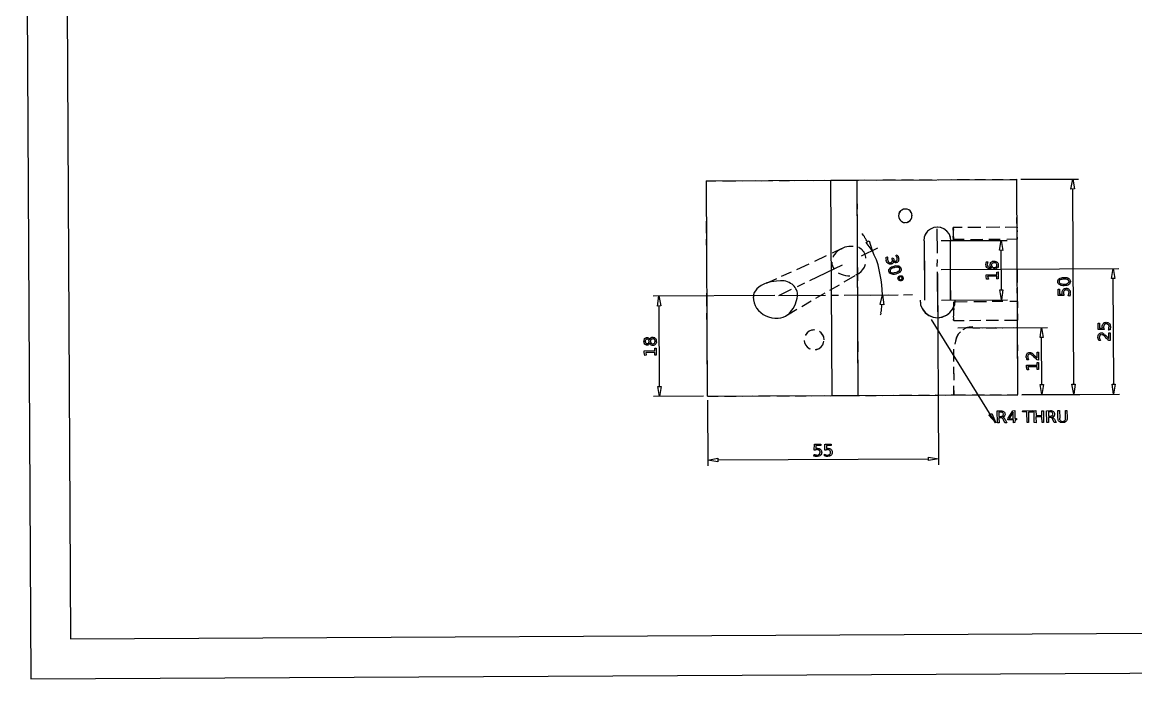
# Model space of a CAD drawing. Header units: millimetres. Extents: x -1 to 471, y -1 to 401.
# Drawn here: x -1 to 278, y -1.2 to 163.5 of the extents above; entities that cross this region are included whole.
import ezdxf

# ---------------------------------------------------------------- set-up
doc = ezdxf.new("R2010")
doc.units = ezdxf.units.MM

msp = doc.modelspace()

# ---------------------------------------------------------------- linework, layer by layer
for points in [[(1.06, -1.21), (471.02, 1.22), (468.99, 401.18), (-1.05, 398.77)], [(11.02, 8.84), (460.96, 11.16), (459.02, 391.14), (9.04, 388.87)], [(261.77, 121.61), (262.22, 124.14), (262.62, 121.67)], [(211.18, 108.61), (211.97, 106.18), (210.41, 108.23)], [(243.86, 106.28), (244.28, 108.72), (244.71, 106.24)], [(271.9, 99.22), (272.31, 101.68), (272.75, 99.22)], [(213.99, 92.64), (214.53, 95.06), (214.84, 92.59)], [(244.71, 96.33), (244.38, 93.88), (243.94, 96.31)], [(158.16, 92.29), (158.51, 94.82), (158.95, 92.34)], [(254.02, 84.41), (254.4, 86.91), (254.82, 84.4)], [(254.85, 72.63), (254.44, 70.13), (254.07, 72.57)], [(262.85, 72.67), (262.49, 70.14), (262.01, 72.65)], [(272.84, 72.71), (272.45, 70.21), (272.07, 72.69)], [(159.08, 72.13), (158.64, 69.59), (158.25, 72.1)], [(241.95, 65.31), (242.9, 62.98), (241.21, 64.92)], [(173.24, 53.24), (170.77, 53.65), (173.25, 54.1)], [(226.05, 54.36), (228.54, 53.95), (226.07, 53.53)]]:
    msp.add_lwpolyline(points, close=True)
for points in [[(170.38, 123.69), (201.56, 123.83)], [(170.38, 123.68), (172.79, 123.69)], [(170.67, 69.67), (170.42, 123.69)], [(174.47, 123.71), (177.78, 123.7)], [(179.46, 123.71), (182.61, 123.73)], [(184.14, 123.71), (187.08, 123.78)], [(188.63, 123.78), (191.22, 123.79)], [(192.56, 123.8), (195.66, 123.82)], [(197.24, 123.78), (200.05, 123.84)], [(201.6, 123.86), (208.21, 123.86)], [(201.9, 69.84), (201.62, 123.84)], [(201.71, 123.86), (204.34, 123.84)], [(205.94, 123.85), (208.56, 123.84)], [(208.44, 69.87), (208.17, 123.83)], [(208.18, 120.75), (208.19, 123.37)], [(208.19, 123.88), (248.19, 124.04)], [(210.05, 123.9), (213.01, 123.86)], [(214.59, 123.92), (217.76, 123.93)], [(219.3, 123.95), (222.33, 123.93)], [(223.75, 123.91), (226.97, 123.94)], [(228.66, 123.94), (231.81, 124)], [(233.21, 124.02), (236.35, 124.04)], [(237.65, 124.04), (240.35, 124.06)], [(242, 124.02), (244.75, 124.05)], [(246.47, 124.04), (248.16, 124.09)], [(248.47, 70.08), (248.18, 124.07)], [(249.2, 124.09), (263.66, 124.14)], [(170.44, 119.37), (170.4, 122.33)], [(248.21, 120.09), (248.17, 122.74)], [(262.46, 72.61), (262.21, 121.67)], [(170.47, 115.09), (170.4, 118.06)], [(208.25, 116.59), (208.21, 119.36)], [(248.22, 115.85), (248.21, 118.55)], [(208.23, 111.94), (208.23, 115.22)], [(220.42, 116.61), (220.25, 116.61), (219.81, 116.57), (219.39, 116.36), (219.02, 116.15), (218.76, 115.75), (218.61, 115.36), (218.54, 114.93), (218.53, 114.8)], [(218.96, 116.04), (218.73, 115.8), (218.62, 115.38), (218.55, 114.9), (218.62, 114.49), (218.8, 114.05), (219.07, 113.74), (219.08, 113.69)], [(221.96, 114.92), (221.91, 115.39), (221.74, 115.77), (221.46, 116.14), (221.1, 116.42), (220.68, 116.55), (220.26, 116.62), (220.13, 116.6)], [(220.51, 113.24), (220.67, 113.27), (221.07, 113.47), (221.48, 113.7), (221.7, 114.09), (221.87, 114.47), (221.92, 114.96)], [(221.96, 114.92), (221.87, 115.37), (221.69, 115.8), (221.59, 115.95)], [(248.27, 111.39), (248.23, 114.47)], [(170.43, 110.52), (170.44, 113.59)], [(219.14, 113.69), (219.36, 113.45), (219.83, 113.27), (220.24, 113.24), (220.68, 113.31), (221.07, 113.43), (221.45, 113.7), (221.72, 114.06), (221.82, 114.31)], [(231.69, 108.66), (231.57, 109.53), (231.22, 110.39), (230.64, 111.06), (229.94, 111.64), (229.11, 111.98), (228.24, 112.04), (227.39, 111.97), (226.55, 111.58), (225.83, 111.05), (225.31, 110.32), (224.97, 109.56), (224.9, 108.64)], [(230.66, 111.03), (230.66, 111.07), (229.93, 111.63), (229.14, 111.95), (228.28, 112.04), (227.83, 112.01)], [(228.28, 105.56), (228.23, 111.68)], [(232.25, 111.99), (232.23, 111.94), (232.29, 111.81), (232.28, 111.67), (232.29, 111.43), (232.24, 111.15), (232.25, 110.78), (232.26, 110.52), (232.23, 110.16), (232.25, 109.83), (232.3, 109.53), (232.29, 109.31), (232.3, 109.14), (232.28, 109.01), (232.29, 108.97)], [(232.24, 111.32), (232.23, 111.41), (232.27, 111.64), (232.23, 111.85), (232.24, 111.93), (232.25, 111.99)], [(234.51, 111.99), (232.27, 111.98)], [(239.19, 111.97), (235.94, 112.02)], [(243.9, 112.03), (240.54, 112)], [(248.27, 112.07), (245.27, 112.02)], [(248.22, 112.07), (248.25, 112.04), (248.27, 111.9), (248.24, 111.7), (248.23, 111.52), (248.26, 111.18), (248.26, 110.87), (248.23, 110.85)], [(170.51, 105.85), (170.44, 109.03)], [(208.27, 107.85), (208.24, 110.55)], [(210.82, 108.41), (210.63, 108.62), (210.48, 108.93), (210.28, 109.19), (210.14, 109.42), (209.99, 109.71), (209.78, 109.97), (209.61, 110.23), (209.39, 110.43)], [(226.33, 111.4), (225.82, 111.06), (225.31, 110.37), (224.95, 109.54), (224.86, 108.68)], [(231.7, 108.68), (231.54, 109.53), (231.4, 109.8)], [(232.27, 108.97), (232.27, 109.02), (232.24, 109.15), (232.29, 109.3), (232.28, 109.57), (232.28, 109.79)], [(232.26, 109.02), (234.99, 109.02)], [(236.57, 108.99), (239.7, 109.02)], [(241.19, 109.06), (244.01, 109.04)], [(245.7, 109.09), (248.25, 109.11)], [(248.3, 109.52), (248.3, 109.42), (248.3, 109.24), (248.29, 109.09), (248.24, 109.09)], [(248.3, 109.07), (248.28, 109.13), (248.27, 109.26), (248.28, 109.38), (248.3, 109.65), (248.28, 109.91), (248.25, 110.22), (248.26, 110.35)], [(248.3, 107.29), (248.28, 110.05)], [(201.98, 105.62), (204.27, 106.7)], [(204.31, 106.67), (203.76, 106.4), (203.24, 106.06), (202.85, 105.63), (202.52, 105.18), (202.21, 104.78), (202.16, 104.58)], [(207.16, 107.24), (206.97, 107.23), (206.06, 107.2), (205.11, 107.02), (204.28, 106.65)], [(208.27, 103.56), (208.26, 106.47)], [(210.39, 104.29), (210.37, 104.51), (210.28, 104.87), (210.17, 105.24), (209.99, 105.54), (209.83, 105.86), (209.61, 106.07), (209.42, 106.37), (209.15, 106.56), (208.89, 106.77), (208.57, 106.96), (208.53, 107)], [(209.28, 104.87), (213.34, 106.87)], [(214.56, 95.12), (214.47, 96.35), (214.41, 97.6), (214.22, 98.87), (213.99, 100.15), (213.73, 101.37), (213.42, 102.6), (213, 103.87), (212.48, 105.05), (212.02, 106.17)], [(225.14, 93.72), (225.06, 108.65)], [(225.09, 105.19), (225.1, 108.54)], [(229.26, 108.68), (245.78, 108.73)], [(231.5, 108.67), (231.47, 107.09)], [(231.49, 108.7), (231.53, 93.76)], [(244.36, 96.33), (244.27, 106.27)], [(170.51, 101.24), (170.49, 104.54)], [(197.56, 103.55), (200.47, 104.93)], [(201.81, 103.31), (201.88, 102.81), (202.01, 102.37), (202.18, 101.92), (202.4, 101.57)], [(217.28, 103.53), (217.27, 103.39), (217.25, 103.24), (217.22, 103.15), (217.12, 103.06), (217.03, 102.97), (216.96, 102.9), (216.78, 102.84), (216.71, 102.79), (216.44, 102.78), (216.26, 102.77), (216.1, 102.83), (215.97, 102.92), (215.81, 103.09), (215.67, 103.22), (215.56, 103.49), (215.47, 103.74), (215.47, 103.83), (215.5, 103.91), (215.43, 104.03), (215.49, 104.09), (215.48, 104.21), (215.48, 104.28), (215.46, 104.42), (215.47, 104.54), (215.86, 104.59), (215.83, 104.52), (215.82, 104.42), (215.8, 104.36), (215.8, 104.24), (215.81, 104.14), (215.82, 104.04), (215.79, 103.9), (215.84, 103.79), (215.92, 103.63), (215.94, 103.48), (216, 103.39), (216.08, 103.29), (216.19, 103.21), (216.34, 103.14), (216.46, 103.13), (216.61, 103.18), (216.74, 103.18), (216.77, 103.29), (216.9, 103.35), (216.97, 103.44), (217, 103.57), (217.02, 103.71), (217.01, 103.83), (216.99, 104), (216.93, 104.3), (217.2, 104.41), (217.34, 104.05), (217.36, 103.9), (217.38, 103.77), (217.48, 103.66), (217.5, 103.59), (217.62, 103.54), (217.69, 103.56), (217.8, 103.54), (217.89, 103.54), (218, 103.61), (218.11, 103.63), (218.14, 103.67), (218.17, 103.75), (218.25, 103.92), (218.25, 103.99), (218.22, 104.15), (218.23, 104.24), (218.19, 104.32), (218.2, 104.43), (218.13, 104.5), (218.11, 104.62), (218.08, 104.67), (218, 104.81), (217.96, 104.88), (217.91, 105), (218.23, 105.09), (218.31, 104.97), (218.34, 104.83), (218.43, 104.76), (218.44, 104.69), (218.5, 104.55), (218.51, 104.47), (218.52, 104.41), (218.54, 104.3), (218.62, 104.07), (218.58, 103.88), (218.58, 103.69), (218.55, 103.55), (218.46, 103.43), (218.31, 103.28), (218.18, 103.2), (218.02, 103.17), (217.88, 103.11), (217.78, 103.13), (217.7, 103.18), (217.6, 103.17), (217.48, 103.28), (217.41, 103.36), (217.35, 103.47), (217.24, 103.52)], [(225.13, 101.1), (225.12, 103.64)], [(228.27, 102.24), (228.28, 103.96)], [(231.51, 105.69), (231.48, 102.29)], [(240.55, 103.35), (240.93, 103.36), (240.92, 103.26), (240.85, 103.17), (240.82, 103.11), (240.84, 103), (240.83, 102.96), (240.8, 102.88), (240.81, 102.77), (240.79, 102.73), (240.82, 102.56), (240.85, 102.39), (240.95, 102.23), (241.07, 102.1), (241.23, 102.01), (241.4, 101.94), (241.65, 101.92), (241.89, 101.9), (241.81, 101.94), (241.76, 102.04), (241.67, 102.12), (241.6, 102.17), (241.54, 102.24), (241.55, 102.36), (241.51, 102.44), (241.51, 102.6), (241.53, 102.8), (241.61, 102.95), (241.64, 103.17), (241.77, 103.29), (241.94, 103.4), (242.14, 103.52), (242.28, 103.56), (242.52, 103.55), (242.72, 103.56), (242.97, 103.48), (243.13, 103.41), (243.31, 103.27), (243.42, 103.16), (243.51, 102.99), (243.54, 102.74), (243.54, 102.54), (243.51, 102.32), (243.49, 102.12), (243.37, 101.9), (243.14, 101.78), (242.97, 101.64), (242.65, 101.55), (242.36, 101.51), (242.02, 101.48), (241.69, 101.5), (241.35, 101.58), (241.1, 101.66), (240.87, 101.79), (240.67, 101.99), (240.53, 102.2), (240.49, 102.45), (240.47, 102.68), (240.44, 102.78), (240.43, 102.88), (240.49, 102.94), (240.46, 103), (240.51, 103.11), (240.5, 103.18), (240.56, 103.3), (240.56, 103.38)], [(248.3, 103.05), (248.28, 105.73)], [(189.26, 99.8), (191.69, 100.88)], [(193.03, 101.48), (196.12, 102.9)], [(196.35, 98.67), (204.55, 102.63)], [(203.45, 100.62), (203.59, 100.5), (204.15, 100.24), (204.68, 100.08), (205.23, 99.93), (205.82, 99.86), (206.35, 99.86)], [(207.89, 100.15), (208.22, 100.24), (208.65, 100.48)], [(208.33, 98.61), (208.32, 101.95)], [(208.64, 100.44), (209.2, 100.92), (209.62, 101.47), (210.01, 102.06), (210.25, 102.75)], [(219.18, 101.64), (219.23, 101.42), (219.2, 101.2), (219.06, 101), (218.92, 100.8), (218.77, 100.67), (218.53, 100.53), (218.24, 100.43), (217.86, 100.29), (217.51, 100.21), (217.25, 100.2), (216.96, 100.26), (216.72, 100.32), (216.5, 100.44), (216.34, 100.53), (216.24, 100.74), (216.11, 101), (216.11, 101.19), (216.12, 101.41), (216.25, 101.64), (216.37, 101.79), (216.57, 101.96), (216.8, 102.13), (217.11, 102.23), (217.45, 102.32), (217.78, 102.42), (218.07, 102.39), (218.38, 102.38), (218.64, 102.33), (218.84, 102.24), (218.99, 102.05), (219.12, 101.9), (219.17, 101.65)], [(218.88, 101.58), (218.8, 101.74), (218.74, 101.84), (218.62, 101.93), (218.45, 101.96), (218.24, 102.04), (218.04, 101.99), (217.82, 102.01), (217.5, 101.9), (217.26, 101.83), (216.97, 101.75), (216.82, 101.65), (216.64, 101.58), (216.53, 101.42), (216.49, 101.36), (216.42, 101.22), (216.45, 101.06), (216.49, 100.89), (216.56, 100.8), (216.7, 100.7), (216.86, 100.65), (217.03, 100.6), (217.29, 100.64), (217.52, 100.66), (217.81, 100.72), (218.06, 100.75), (218.3, 100.87), (218.49, 100.99), (218.64, 101.07), (218.76, 101.21), (218.82, 101.34), (218.85, 101.47), (218.85, 101.62)], [(228.38, 90.79), (228.29, 100.87)], [(228.32, 100.46), (228.53, 52.46)], [(229.27, 101.45), (273.8, 101.72)], [(231.51, 100.96), (231.51, 97.91)], [(243.21, 99.11), (243.2, 99.75), (240.88, 99.75), (241.07, 99.03), (240.64, 99.04), (240.52, 99.71), (240.48, 100.13), (243.19, 100.17), (243.17, 100.78), (243.54, 100.83), (243.5, 99.1), (243.17, 99.06)], [(241.83, 102.56), (241.82, 102.43), (241.92, 102.28), (241.98, 102.17), (242.04, 102.11), (242.13, 102.06), (242.24, 101.98), (242.38, 101.99), (242.54, 101.97), (242.71, 101.94), (242.82, 102.01), (242.95, 102.05), (243.08, 102.14), (243.16, 102.21), (243.18, 102.28), (243.22, 102.42), (243.23, 102.55), (243.19, 102.66), (243.21, 102.82), (243.1, 102.87), (243.03, 103.01), (242.93, 103.09), (242.85, 103.09), (242.69, 103.16), (242.56, 103.14), (242.36, 103.1), (242.22, 103.07), (242.11, 103.06), (242.04, 102.98), (241.93, 102.9), (241.89, 102.78), (241.86, 102.69), (241.81, 102.57)], [(248.34, 98.15), (248.33, 101.58)], [(170.53, 96.99), (170.5, 99.77)], [(185.55, 98.07), (184.77, 97.73), (184.16, 97.42), (183.57, 97.05), (183.07, 96.62), (182.7, 96.11), (182.35, 95.65), (182.22, 95.13), (182.18, 94.54)], [(185.5, 98.06), (188.04, 99.2)], [(190.79, 90.11), (191.5, 90.79), (192.17, 91.68), (192.68, 92.62), (193, 93.68), (193.11, 94.29), (193.21, 94.79), (193.2, 95.24), (193.2, 95.57), (193.15, 95.91), (192.99, 96.31), (192.85, 96.62), (192.67, 96.92), (192.41, 97.24), (192.12, 97.51), (191.87, 97.78), (191.52, 97.97), (191.17, 98.17), (190.72, 98.34), (190.32, 98.48), (189.89, 98.57), (188.99, 98.64), (187.93, 98.56), (186.67, 98.39), (185.55, 98.08)], [(193.2, 97.18), (195.1, 98.12)], [(204.92, 98.34), (207.71, 99.93)], [(219.68, 99.38), (219.68, 99.36), (219.72, 99.26), (219.69, 99.21), (219.69, 99.14), (219.68, 99.11), (219.68, 99.02), (219.67, 98.99), (219.61, 98.91), (219.56, 98.83), (219.54, 98.84), (219.52, 98.74), (219.46, 98.72), (219.35, 98.69), (219.34, 98.66), (219.25, 98.61), (219.24, 98.63), (219.07, 98.61), (218.95, 98.62), (218.83, 98.66), (218.71, 98.72), (218.62, 98.77), (218.57, 98.84), (218.48, 99.01), (218.48, 99.1), (218.42, 99.23), (218.45, 99.37), (218.49, 99.49), (218.55, 99.59), (218.6, 99.68), (218.66, 99.74), (218.82, 99.79), (218.89, 99.88), (219.04, 99.86), (219.18, 99.86), (219.3, 99.85), (219.43, 99.82), (219.48, 99.68), (219.59, 99.6), (219.64, 99.51), (219.7, 99.36)], [(219.45, 99.32), (219.39, 99.41), (219.4, 99.46), (219.35, 99.53), (219.27, 99.6), (219.17, 99.62), (219.1, 99.62), (219.06, 99.66), (218.99, 99.64), (218.89, 99.61), (218.87, 99.53), (218.82, 99.53), (218.72, 99.43), (218.73, 99.35), (218.72, 99.32), (218.67, 99.25), (218.71, 99.16), (218.75, 99.1), (218.75, 99.05), (218.8, 98.96), (218.89, 98.9), (218.94, 98.9), (219, 98.86), (219.06, 98.88), (219.12, 98.85), (219.23, 98.9), (219.31, 98.92), (219.37, 99.01), (219.36, 99.07), (219.44, 99.09), (219.46, 99.21), (219.45, 99.28), (219.43, 99.36)], [(225.16, 96.93), (225.14, 99.74)], [(258.5, 98.4), (258.49, 98.65), (258.59, 98.82), (258.68, 99), (258.89, 99.18), (259.07, 99.27), (259.36, 99.35), (259.64, 99.4), (260, 99.43), (260.36, 99.41), (260.7, 99.4), (260.95, 99.34), (261.2, 99.16), (261.38, 99.05), (261.49, 98.85), (261.53, 98.69), (261.62, 98.42), (261.52, 98.18), (261.49, 98), (261.4, 97.77), (261.15, 97.64), (260.97, 97.51), (260.73, 97.45), (260.37, 97.4), (260.05, 97.34), (259.69, 97.38), (259.35, 97.42), (259.11, 97.54), (258.89, 97.65), (258.71, 97.77), (258.56, 97.96), (258.5, 98.15), (258.45, 98.42)], [(258.77, 98.42), (258.82, 98.27), (258.88, 98.1), (258.97, 98.01), (259.09, 97.95), (259.29, 97.87), (259.51, 97.84), (259.73, 97.79), (260.05, 97.77), (260.3, 97.78), (260.55, 97.8), (260.8, 97.91), (260.92, 97.92), (261.06, 98.07), (261.21, 98.17), (261.21, 98.28), (261.29, 98.43), (261.23, 98.54), (261.21, 98.66), (261.05, 98.77), (260.98, 98.92), (260.79, 98.96), (260.54, 99.04), (260.34, 99.03), (260.02, 99.05), (259.74, 99.06), (259.46, 98.98), (259.31, 98.92), (259.07, 98.89), (258.93, 98.77), (258.85, 98.69), (258.82, 98.56), (258.82, 98.37)], [(272.47, 72.71), (272.35, 99.19)], [(187.54, 94.94), (157.07, 94.76)], [(170.55, 92.25), (170.55, 95.53)], [(188.52, 94.93), (191.77, 96.53)], [(188.55, 94.93), (200.22, 95.01)], [(197.87, 94.27), (200.2, 95.59)], [(201.31, 96.26), (203.73, 97.59)], [(201.79, 95.01), (203.54, 95)], [(204.91, 95.02), (218.45, 95.13)], [(208.33, 94.13), (208.35, 97.11)], [(211.56, 95.05), (216.02, 95.1)], [(219.81, 95.11), (222.06, 95.14)], [(225.18, 93.72), (225.15, 95.62)], [(231.54, 96.2), (231.54, 93.79)], [(248.34, 94.11), (248.31, 96.85)], [(258.53, 94.91), (258.52, 96.54), (258.89, 96.49), (258.89, 95.28), (259.59, 95.33), (259.62, 95.33), (259.58, 95.36), (259.56, 95.45), (259.55, 95.49), (259.57, 95.54), (259.55, 95.56), (259.54, 95.62), (259.58, 95.65), (259.56, 95.92), (259.65, 96.09), (259.7, 96.27), (259.81, 96.44), (260.01, 96.59), (260.14, 96.69), (260.37, 96.72), (260.56, 96.75), (260.77, 96.73), (260.97, 96.65), (261.19, 96.62), (261.32, 96.43), (261.43, 96.27), (261.55, 96.08), (261.6, 95.83), (261.59, 95.62), (261.61, 95.54), (261.6, 95.44), (261.55, 95.3), (261.55, 95.22), (261.57, 95.1), (261.54, 95.02), (261.52, 94.92), (261.48, 94.79), (261.06, 94.84), (261.1, 94.9), (261.12, 94.98), (261.17, 95.06), (261.19, 95.17), (261.25, 95.27), (261.22, 95.36), (261.27, 95.46), (261.24, 95.62), (261.28, 95.76), (261.23, 95.88), (261.17, 96.05), (261.1, 96.16), (260.98, 96.25), (260.83, 96.3), (260.74, 96.3), (260.57, 96.31), (260.39, 96.34), (260.32, 96.29), (260.15, 96.23), (260.11, 96.17), (260.02, 96.02), (259.93, 95.87), (259.93, 95.74), (259.87, 95.58), (259.9, 95.51), (259.91, 95.45), (259.89, 95.34), (259.94, 95.23), (259.99, 95.16), (259.97, 95.09), (260.02, 95.04), (260.04, 94.9), (258.54, 94.92)], [(158.67, 72.08), (158.57, 92.28)], [(182.14, 94.55), (182.21, 93.8), (182.37, 93.11), (182.65, 92.41), (182.98, 91.79), (183.46, 91.2), (184.01, 90.63), (184.61, 90.19), (185.29, 89.86), (186, 89.56), (186.8, 89.33), (187.59, 89.27), (188.43, 89.22), (189.06, 89.34), (189.62, 89.48), (190.2, 89.77), (190.78, 90.13)], [(194.32, 92.2), (196.66, 93.56)], [(208.34, 89.31), (208.32, 92.56)], [(214.06, 90.09), (214.17, 90.45), (214.16, 90.75), (214.26, 91.04), (214.32, 91.34), (214.31, 91.68), (214.36, 92), (214.38, 92.27), (214.4, 92.59)], [(223.94, 93.73), (224.08, 92.93)], [(223.98, 93.72), (224.07, 92.57), (224.58, 91.51), (225.24, 90.61), (226.14, 89.93), (227.25, 89.51), (228.37, 89.36), (229.51, 89.53), (230.55, 89.98), (231.45, 90.66), (232.15, 91.58), (232.63, 92.68), (232.76, 93.78)], [(229.34, 93.74), (245.85, 93.85)], [(232.19, 91.65), (232.62, 92.61), (232.73, 93.78)], [(232.32, 93.3), (232.37, 93.22), (232.35, 93.09), (232.34, 92.81), (232.36, 92.43), (232.34, 91.99), (232.38, 91.49), (232.37, 91.1)], [(235.75, 93.35), (232.82, 93.28)], [(240.6, 93.37), (237.39, 93.3)], [(244.73, 93.38), (241.98, 93.38)], [(248.34, 93.4), (246.46, 93.4)], [(248.32, 92.92), (248.36, 93.12), (248.36, 93.32), (248.35, 93.41)], [(248.33, 93.38), (248.36, 93.34), (248.37, 93.18), (248.35, 92.88), (248.35, 92.53), (248.34, 92.08), (248.33, 91.82)], [(248.34, 89.52), (248.36, 92.51)], [(170.6, 87.12), (170.55, 90.48)], [(190.76, 90.11), (193.05, 91.46)], [(224.5, 91.72), (224.55, 91.55), (225.22, 90.67), (226.2, 89.93), (226.91, 89.67)], [(228.38, 89.36), (228.37, 89.35), (229.48, 89.55), (230.56, 89.97), (231.15, 90.37)], [(232.38, 88.65), (232.35, 88.73), (232.37, 88.89), (232.39, 89.21), (232.34, 89.57), (232.38, 89.96), (232.38, 90.46), (232.39, 90.99), (232.35, 91.5), (232.33, 91.75)], [(232.36, 89.37), (232.36, 89.15), (232.37, 88.87), (232.36, 88.75), (232.4, 88.64)], [(248.39, 88.73), (248.4, 88.84), (248.36, 88.99), (248.34, 89.28), (248.34, 89.65), (248.38, 90.09), (248.39, 90.56), (248.39, 91.08), (248.36, 91.55)], [(248.35, 90.31), (248.4, 90.07), (248.39, 89.63), (248.39, 89.27), (248.35, 88.96), (248.34, 88.81), (248.38, 88.77)], [(208.39, 85.17), (208.37, 87.76)], [(242.89, 62.99), (226.81, 88.94)], [(232.38, 88.66), (235.03, 88.66)], [(233.38, 86.79), (255.87, 86.93)], [(237.19, 87.08), (236.3, 87), (235.43, 86.76), (234.69, 86.32), (234.64, 86.33)], [(237.19, 87.1), (236.28, 87.01), (235.46, 86.78), (235.38, 86.7)], [(236.36, 88.68), (239.18, 88.71)], [(237.15, 86.84), (238.95, 86.81)], [(237.17, 86.79), (238.3, 86.81)], [(239.55, 86.8), (242.89, 86.87)], [(240.49, 86.84), (243.15, 86.82)], [(240.53, 88.75), (243.57, 88.73)], [(244.55, 86.85), (247.49, 86.87)], [(244.68, 86.85), (248.01, 86.88)], [(245.12, 88.71), (248.21, 88.73)], [(248.37, 85.69), (248.37, 86.84)], [(248.4, 86.85), (248.39, 88.06)], [(268.59, 86.42), (268.56, 87.96), (268.91, 88.02), (268.93, 86.74), (269.66, 86.81), (269.63, 86.83), (269.61, 86.84), (269.65, 86.9), (269.59, 86.96), (269.58, 87.01), (269.61, 87.04), (269.61, 87.07), (269.6, 87.15), (269.62, 87.35), (269.69, 87.58), (269.74, 87.73), (269.88, 87.93), (270.04, 88.07), (270.18, 88.15), (270.39, 88.18), (270.61, 88.21), (270.84, 88.18), (271.02, 88.14), (271.19, 88.08), (271.35, 87.92), (271.52, 87.78), (271.56, 87.57), (271.62, 87.33), (271.66, 87.07), (271.65, 86.95), (271.65, 86.87), (271.65, 86.8), (271.62, 86.65), (271.57, 86.6), (271.57, 86.52), (271.57, 86.35), (271.53, 86.31), (271.12, 86.3), (271.18, 86.35), (271.22, 86.49), (271.23, 86.59), (271.27, 86.63), (271.26, 86.76), (271.27, 86.85), (271.29, 86.98), (271.33, 87.04), (271.3, 87.21), (271.26, 87.4), (271.22, 87.49), (271.14, 87.58), (271.01, 87.69), (270.93, 87.75), (270.75, 87.81), (270.63, 87.78), (270.46, 87.83), (270.37, 87.73), (270.25, 87.72), (270.1, 87.61), (270.06, 87.48), (269.97, 87.36), (269.98, 87.23), (269.93, 87.09), (269.93, 86.99), (269.96, 86.89), (269.95, 86.8), (269.97, 86.72), (269.97, 86.64), (270.04, 86.58), (270.05, 86.5), (270.13, 86.39), (268.57, 86.38)], [(156.18, 82.99), (156.18, 82.87), (156.14, 82.81), (156.03, 82.66), (155.94, 82.6), (155.86, 82.51), (155.76, 82.49), (155.64, 82.44), (155.53, 82.43), (155.35, 82.48), (155.2, 82.52), (155.07, 82.6), (154.93, 82.74), (154.86, 82.84), (154.77, 83.03), (154.79, 83.21), (154.75, 83.44), (154.79, 83.59), (154.81, 83.83), (154.86, 83.99), (154.92, 84.14), (155.04, 84.23), (155.2, 84.31), (155.35, 84.39), (155.55, 84.36), (155.64, 84.39), (155.73, 84.36), (155.83, 84.32), (155.97, 84.2), (156.04, 84.16), (156.11, 84.04), (156.18, 83.98), (156.19, 83.82), (156.21, 83.94), (156.3, 84.11), (156.39, 84.2), (156.46, 84.25), (156.56, 84.35), (156.69, 84.44), (156.8, 84.47), (156.95, 84.48), (157.18, 84.42), (157.36, 84.37), (157.51, 84.31), (157.59, 84.18), (157.74, 84.05), (157.79, 83.89), (157.85, 83.64), (157.85, 83.43), (157.86, 83.2), (157.79, 83.01), (157.7, 82.82), (157.66, 82.69), (157.5, 82.53), (157.38, 82.44), (157.14, 82.4), (156.93, 82.38), (156.84, 82.43), (156.69, 82.41), (156.6, 82.46), (156.49, 82.53), (156.37, 82.68), (156.32, 82.77), (156.24, 82.89), (156.19, 83.03)], [(155.57, 82.86), (155.65, 82.9), (155.76, 82.9), (155.87, 82.93), (155.95, 83.03), (156, 83.12), (156, 83.18), (156.06, 83.29), (156.05, 83.4), (156.06, 83.51), (155.99, 83.62), (155.95, 83.71), (155.91, 83.82), (155.84, 83.91), (155.79, 83.91), (155.64, 83.99), (155.53, 83.98), (155.44, 83.94), (155.36, 83.95), (155.24, 83.91), (155.22, 83.81), (155.11, 83.74), (155.08, 83.63), (155.11, 83.5), (155.08, 83.4), (155.07, 83.3), (155.12, 83.2), (155.11, 83.1), (155.19, 82.99), (155.27, 82.92), (155.36, 82.87), (155.48, 82.86), (155.58, 82.88)], [(156.35, 83.43), (156.4, 83.28), (156.44, 83.19), (156.45, 83.04), (156.55, 82.97), (156.61, 82.88), (156.71, 82.82), (156.83, 82.83), (156.97, 82.79), (157.06, 82.79), (157.21, 82.85), (157.31, 82.92), (157.38, 82.98), (157.48, 83.03), (157.52, 83.13), (157.52, 83.28), (157.53, 83.4), (157.56, 83.59), (157.5, 83.7), (157.48, 83.8), (157.36, 83.87), (157.28, 83.94), (157.23, 83.98), (157.05, 84.05), (156.94, 84.05), (156.82, 84), (156.74, 83.97), (156.63, 83.96), (156.51, 83.87), (156.44, 83.79), (156.42, 83.67), (156.38, 83.54), (156.36, 83.43)], [(170.59, 82.21), (170.59, 85.66)], [(197.54, 86.26), (197.36, 86.28), (196.75, 86.19), (196.17, 85.98), (195.63, 85.58), (195.21, 85.01), (195.18, 84.99)], [(197.2, 86.25), (196.77, 86.19), (196.16, 85.98), (195.64, 85.58), (195.2, 85.05), (195.21, 84.97)], [(199.88, 83.81), (199.83, 84.46), (199.56, 85.06), (199.17, 85.58), (198.77, 85.86)], [(199.88, 83.83), (199.84, 84.46), (199.52, 85.09), (199.14, 85.55), (199.12, 85.59)], [(233.62, 85.31), (233.47, 85.11), (233.07, 84.34), (232.8, 83.44), (232.69, 82.73)], [(234, 85.81), (234.01, 85.75), (233.42, 85.12), (233.03, 84.32), (232.79, 83.48), (232.75, 83)], [(248.42, 81.01), (248.37, 84.18)], [(254.46, 72.63), (254.39, 84.41)], [(271.25, 84.14), (271.23, 85.55), (271.58, 85.58), (271.6, 83.65), (271.23, 83.65), (271.12, 83.76), (270.97, 83.95), (270.79, 84.05), (270.58, 84.25), (270.45, 84.46), (270.26, 84.61), (270.2, 84.69), (270.11, 84.79), (270, 84.84), (269.9, 84.96), (269.79, 84.97), (269.74, 85.05), (269.67, 85.07), (269.58, 85.09), (269.53, 85.13), (269.41, 85.1), (269.32, 85.13), (269.23, 85.07), (269.12, 85.02), (269.01, 84.98), (268.97, 84.83), (268.94, 84.74), (268.89, 84.62), (268.9, 84.52), (268.86, 84.42), (268.93, 84.29), (268.95, 84.21), (268.95, 84.14), (268.99, 83.98), (269.04, 83.89), (269.08, 83.8), (269.18, 83.63), (268.73, 83.67), (268.68, 83.78), (268.66, 83.87), (268.65, 84.01), (268.62, 84.09), (268.57, 84.19), (268.54, 84.31), (268.53, 84.42), (268.53, 84.53), (268.57, 84.73), (268.6, 84.93), (268.68, 85.11), (268.79, 85.25), (268.91, 85.38), (269.05, 85.44), (269.23, 85.54), (269.37, 85.52), (269.49, 85.55), (269.58, 85.53), (269.64, 85.52), (269.75, 85.45), (269.82, 85.4), (269.89, 85.35), (270, 85.3), (270.11, 85.18), (270.17, 85.19), (270.26, 85.08), (270.36, 84.99), (270.48, 84.92), (270.61, 84.77), (270.81, 84.54), (271.02, 84.39), (271.26, 84.14)], [(157.46, 79.97), (157.5, 80.66), (155.2, 80.65), (155.34, 79.94), (154.99, 79.91), (154.8, 80.63), (154.82, 81.06), (157.5, 81.1), (157.49, 81.72), (157.8, 81.75), (157.8, 79.98), (157.5, 80)], [(194.9, 83.68), (195, 83.16), (195.27, 82.52), (195.62, 82.01), (196.19, 81.64), (196.4, 81.51)], [(194.94, 83.57), (194.96, 83.15), (195.24, 82.56), (195.63, 82.01), (196.18, 81.63), (196.32, 81.56)], [(197.72, 81.33), (198.05, 81.43), (198.66, 81.67), (199.14, 82.07), (199.57, 82.54), (199.78, 83.16), (199.82, 83.47)], [(197.74, 81.38), (198.06, 81.36), (198.65, 81.66), (199.14, 82.05), (199.59, 82.54), (199.79, 83.19), (199.84, 83.23)], [(208.44, 80.81), (208.42, 83.41)], [(232.43, 78.52), (232.39, 81.43)], [(232.43, 78.39), (232.43, 81.24)], [(170.63, 77.74), (170.58, 80.6)], [(208.42, 76.53), (208.39, 79.23)], [(248.45, 77.03), (248.42, 79.65)], [(253.28, 79.27), (253.26, 80.69), (253.63, 80.69), (253.61, 78.74), (253.28, 78.78), (253.15, 78.91), (253.03, 79.04), (252.81, 79.2), (252.66, 79.37), (252.43, 79.59), (252.28, 79.74), (252.16, 79.85), (252.12, 79.87), (252, 79.96), (251.9, 80.05), (251.8, 80.09), (251.74, 80.17), (251.68, 80.18), (251.61, 80.23), (251.54, 80.24), (251.43, 80.27), (251.35, 80.25), (251.26, 80.18), (251.15, 80.14), (251.03, 80.07), (250.96, 79.98), (250.96, 79.89), (250.92, 79.75), (250.89, 79.62), (250.94, 79.53), (250.92, 79.46), (250.96, 79.35), (250.95, 79.24), (251.03, 79.1), (251.05, 79.02), (251.14, 78.88), (251.15, 78.76), (250.8, 78.8), (250.7, 78.88), (250.7, 79), (250.68, 79.12), (250.63, 79.26), (250.61, 79.36), (250.56, 79.41), (250.55, 79.54), (250.54, 79.65), (250.6, 79.87), (250.65, 80.08), (250.67, 80.25), (250.82, 80.36), (250.91, 80.51), (251.04, 80.56), (251.2, 80.62), (251.4, 80.66), (251.54, 80.66), (251.59, 80.63), (251.71, 80.64), (251.75, 80.6), (251.83, 80.57), (251.94, 80.5), (252.07, 80.44), (252.15, 80.37), (252.2, 80.33), (252.25, 80.24), (252.35, 80.12), (252.46, 79.99), (252.65, 79.87), (252.82, 79.72), (253.07, 79.47), (253.28, 79.26)], [(170.66, 73.13), (170.66, 76.42)], [(232.46, 73.86), (232.42, 77.07)], [(232.48, 73.65), (232.45, 76.76)], [(248.46, 72.37), (248.48, 75.45)], [(253.28, 76.35), (253.31, 77.02), (250.99, 77.04), (251.15, 76.32), (250.76, 76.32), (250.61, 77.04), (250.6, 77.43), (253.26, 77.44), (253.26, 78.11), (253.65, 78.12), (253.62, 76.37), (253.27, 76.39)], [(208.47, 72.4), (208.47, 75.25)], [(170.65, 69.67), (201.86, 69.83)], [(170.66, 69.68), (170.68, 71.51)], [(192.61, 69.78), (195.43, 69.8)], [(196.86, 69.8), (199.99, 69.81)], [(201.48, 69.8), (204.12, 69.82)], [(201.88, 69.84), (208.45, 69.87)], [(205.85, 69.85), (208.76, 69.85)], [(208.47, 69.85), (208.43, 70.92)], [(208.48, 69.84), (248.48, 70.05)], [(210.28, 69.88), (212.95, 69.88)], [(214.62, 69.88), (217.36, 69.93)], [(218.76, 69.89), (221.9, 69.92)], [(223.59, 69.96), (226.32, 69.93)], [(227.74, 69.98), (230.31, 69.96)], [(231.75, 69.97), (232.49, 70.01)], [(232.44, 70.01), (232.45, 72.29)], [(232.49, 69.97), (232.44, 72.28)], [(232.48, 70.01), (235.37, 70.03)], [(236.98, 70), (240.09, 70.01)], [(241.45, 70.04), (244.26, 70.07)], [(245.82, 70.05), (248.44, 70.1)], [(248.49, 70.06), (248.45, 71.02)], [(249.45, 70.07), (273.97, 70.18)], [(249.46, 70.05), (255.99, 70.12)], [(249.47, 70.07), (263.95, 70.12)], [(169.68, 69.67), (157.16, 69.58)], [(170.65, 69.67), (173.36, 69.65)], [(170.7, 68.69), (170.75, 52.18)], [(174.97, 69.7), (177.85, 69.68)], [(179.4, 69.7), (182.04, 69.74)], [(183.5, 69.76), (186.37, 69.76)], [(188.07, 69.75), (191.19, 69.74)], [(244.7, 64.4), (244.76, 64.38), (244.85, 64.34), (244.91, 64.28), (245, 64.21), (245.06, 64.11), (245.09, 64.04), (245.16, 63.92), (245.26, 63.8), (245.68, 62.98), (245.2, 62.98), (244.85, 63.78), (244.75, 63.91), (244.67, 64.03), (244.62, 64.09), (244.51, 64.16), (244.48, 64.23), (244.37, 64.27), (244.28, 64.29), (244.15, 64.27), (243.72, 64.24), (243.74, 62.99), (243.34, 62.98), (243.31, 66.01), (244.18, 66), (244.45, 65.97), (244.69, 65.94), (244.87, 65.87), (244.97, 65.78), (245.12, 65.67), (245.18, 65.5), (245.19, 65.31), (245.27, 65.13), (245.25, 65.04), (245.2, 64.87), (245.15, 64.73), (245.1, 64.65), (245.04, 64.59), (244.93, 64.52), (244.83, 64.47), (244.7, 64.39)], [(243.7, 65.68), (243.72, 64.57), (244.22, 64.59), (244.34, 64.61), (244.48, 64.66), (244.6, 64.65), (244.67, 64.74), (244.76, 64.84), (244.81, 64.92), (244.82, 65), (244.8, 65.11), (244.83, 65.27), (244.78, 65.34), (244.72, 65.48), (244.63, 65.56), (244.55, 65.57), (244.48, 65.64), (244.36, 65.68), (244.22, 65.66), (243.67, 65.63)], [(247.2, 66.02), (247.68, 66.04), (247.74, 64.09), (248.15, 64.08), (248.14, 63.72), (247.75, 63.7), (247.73, 63.04), (247.33, 62.99), (247.35, 63.72), (245.98, 63.72), (245.99, 64.13), (247.17, 65.99)], [(247.31, 65.68), (246.28, 64.07), (247.29, 64.03), (247.31, 65.63)], [(249.64, 66.02), (252.22, 66.04), (252.21, 65.68), (251.13, 65.68), (251.15, 63.03), (250.75, 63.03), (250.71, 65.69), (249.65, 65.71), (249.7, 65.99)], [(252.59, 66.01), (252.98, 66.06), (253.03, 64.82), (254.45, 64.85), (254.45, 66.02), (254.9, 66.03), (254.92, 63.07), (254.52, 63.04), (254.48, 64.46), (253, 64.48), (253.01, 63.01), (252.58, 63.05), (252.58, 66.04)], [(257.12, 64.47), (257.16, 64.46), (257.24, 64.43), (257.34, 64.32), (257.34, 64.27), (257.42, 64.18), (257.5, 64.1), (257.53, 64.02), (257.6, 63.9), (258.06, 63.08), (257.57, 63.09), (257.2, 63.85), (257.12, 63.96), (257.07, 64.05), (257.02, 64.17), (256.94, 64.21), (256.83, 64.31), (256.79, 64.33), (256.65, 64.33), (256.53, 64.35), (256.13, 64.32), (256.12, 63.03), (255.71, 63.03), (255.66, 66.03), (256.6, 66.05), (256.82, 66.08), (257.03, 66.03), (257.2, 65.93), (257.38, 65.84), (257.46, 65.73), (257.55, 65.57), (257.6, 65.39), (257.65, 65.17), (257.63, 65.05), (257.63, 64.95), (257.53, 64.86), (257.53, 64.7), (257.46, 64.61), (257.33, 64.59), (257.21, 64.51), (257.15, 64.44)], [(256.12, 65.74), (256.12, 64.69), (256.61, 64.69), (256.76, 64.64), (256.85, 64.71), (257, 64.73), (257.06, 64.82), (257.14, 64.89), (257.2, 65), (257.16, 65.07), (257.23, 65.17), (257.23, 65.35), (257.19, 65.4), (257.11, 65.51), (257.04, 65.61), (256.95, 65.62), (256.85, 65.72), (256.72, 65.74), (256.63, 65.75), (256.06, 65.71)], [(258.47, 66.1), (258.92, 66.04), (258.94, 64.23), (258.9, 64), (258.93, 63.81), (259.02, 63.65), (259.11, 63.56), (259.19, 63.44), (259.33, 63.39), (259.45, 63.34), (259.67, 63.36), (259.88, 63.38), (260, 63.39), (260.16, 63.47), (260.23, 63.58), (260.28, 63.65), (260.38, 63.84), (260.4, 64.01), (260.42, 64.28), (260.39, 66.07), (260.76, 66.05), (260.79, 64.24), (260.79, 63.94), (260.75, 63.69), (260.61, 63.5), (260.51, 63.33), (260.38, 63.22), (260.16, 63.1), (259.91, 63.03), (259.67, 63.03), (259.38, 63.03), (259.16, 63.1), (259, 63.21), (258.81, 63.33), (258.64, 63.46), (258.6, 63.69), (258.52, 63.93), (258.48, 64.2), (258.5, 66.05)], [(197.5, 57.61), (199.08, 57.63), (199.05, 57.29), (197.86, 57.3), (197.85, 56.56), (197.92, 56.57), (197.96, 56.55), (197.99, 56.6), (198.07, 56.56), (198.09, 56.55), (198.1, 56.6), (198.14, 56.61), (198.18, 56.62), (198.42, 56.56), (198.67, 56.52), (198.86, 56.47), (198.99, 56.33), (199.14, 56.16), (199.25, 56), (199.27, 55.79), (199.33, 55.59), (199.25, 55.37), (199.21, 55.17), (199.17, 54.96), (198.99, 54.84), (198.87, 54.72), (198.62, 54.6), (198.44, 54.59), (198.17, 54.56), (198.1, 54.57), (197.96, 54.53), (197.89, 54.58), (197.74, 54.55), (197.7, 54.63), (197.54, 54.62), (197.49, 54.66), (197.34, 54.66), (197.4, 55.05), (197.46, 55.05), (197.58, 55.02), (197.64, 54.96), (197.76, 54.93), (197.85, 54.95), (197.93, 54.92), (198.05, 54.91), (198.17, 54.86), (198.31, 54.88), (198.48, 54.93), (198.57, 55.01), (198.69, 55.11), (198.8, 55.15), (198.84, 55.3), (198.86, 55.46), (198.89, 55.56), (198.92, 55.75), (198.88, 55.86), (198.78, 55.98), (198.71, 56.09), (198.61, 56.17), (198.48, 56.23), (198.34, 56.24), (198.16, 56.26), (198.03, 56.25), (197.98, 56.27), (197.91, 56.26), (197.81, 56.23), (197.71, 56.2), (197.65, 56.13), (197.56, 56.13), (197.45, 56.1), (197.47, 57.61)], [(200.13, 57.64), (201.68, 57.62), (201.71, 57.26), (200.47, 57.27), (200.47, 56.51), (200.54, 56.55), (200.59, 56.54), (200.62, 56.58), (200.65, 56.59), (200.67, 56.58), (200.73, 56.61), (200.82, 56.58), (200.85, 56.6), (201.1, 56.57), (201.31, 56.55), (201.44, 56.45), (201.61, 56.34), (201.73, 56.2), (201.86, 56.02), (201.9, 55.85), (201.93, 55.56), (201.94, 55.37), (201.84, 55.16), (201.73, 55), (201.61, 54.81), (201.46, 54.71), (201.29, 54.6), (201.01, 54.59), (200.78, 54.53), (200.69, 54.56), (200.55, 54.54), (200.46, 54.56), (200.37, 54.62), (200.27, 54.59), (200.2, 54.66), (200.08, 54.68), (199.96, 54.69), (200.01, 55.09), (200.06, 55.04), (200.2, 55.03), (200.26, 54.94), (200.36, 54.93), (200.45, 54.91), (200.54, 54.91), (200.7, 54.89), (200.74, 54.89), (200.9, 54.91), (201.09, 54.95), (201.21, 55.03), (201.31, 55.06), (201.41, 55.18), (201.49, 55.34), (201.5, 55.47), (201.51, 55.56), (201.53, 55.77), (201.46, 55.85), (201.43, 55.99), (201.33, 56.07), (201.2, 56.13), (201.1, 56.24), (200.95, 56.29), (200.78, 56.29), (200.67, 56.25), (200.59, 56.22), (200.55, 56.21), (200.45, 56.22), (200.39, 56.17), (200.31, 56.16), (200.21, 56.15), (200.11, 56.13), (200.1, 57.6)], [(173.27, 53.7), (226.07, 53.95)]]:
    msp.add_lwpolyline(points)

doc.saveas('drawing.dxf')
